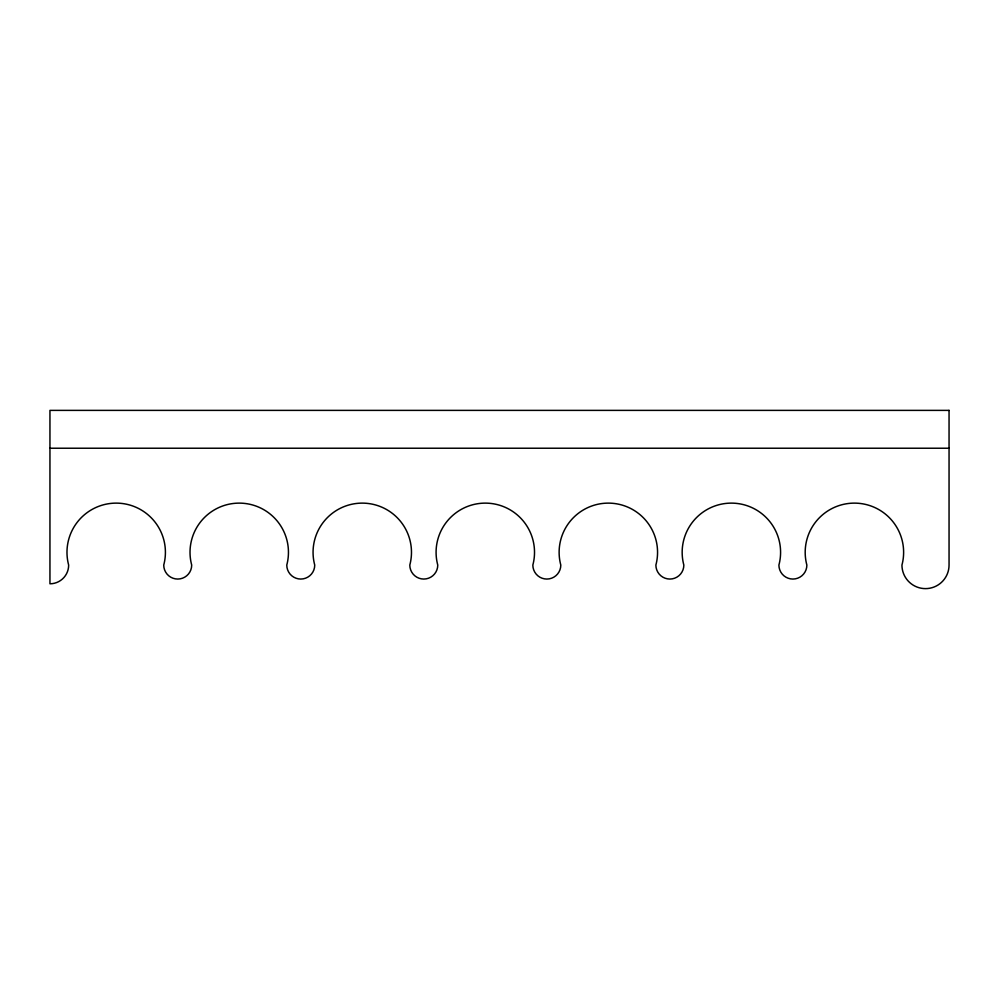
<?xml version="1.0" encoding="UTF-8"?>
<svg xmlns="http://www.w3.org/2000/svg" width="999" height="999" viewBox="0 0 999 999"><rect width="100%" height="100%" fill="white"/><g stroke="black" fill="none" stroke-linecap="round" stroke-linejoin="round"><path stroke-width="1.5" d="M49.95 448.226L949.05 448.226M949.05 410.377L49.95 410.377L49.95 583.791A18.706 18.706 0 0 0 68.656 565.072A49.213 49.213 0 0 1 116.196 503.121A49.213 49.213 0 0 1 163.736 565.072A13.986 13.986 0 0 0 177.722 579.058A13.986 13.986 0 0 0 191.696 565.072A49.213 49.213 0 0 1 239.236 503.121A49.213 49.213 0 0 1 286.775 565.072A13.986 13.986 0 0 0 300.749 579.058A13.986 13.986 0 0 0 314.735 565.072A49.213 49.213 0 0 1 362.275 503.121A49.213 49.213 0 0 1 409.802 565.072A13.986 13.986 0 0 0 423.788 579.058A13.986 13.986 0 0 0 437.762 565.072A49.213 49.213 0 0 1 485.302 503.121A49.213 49.213 0 0 1 532.842 565.072A13.986 13.986 0 0 0 546.815 579.058A13.986 13.986 0 0 0 560.801 565.072A49.213 49.213 0 0 1 608.341 503.121A49.213 49.213 0 0 1 655.881 565.072A13.986 13.986 0 0 0 669.854 579.058A13.986 13.986 0 0 0 683.84 565.072A49.213 49.213 0 0 1 731.368 503.121A49.213 49.213 0 0 1 778.908 565.072A13.986 13.986 0 0 0 792.894 579.058A13.986 13.986 0 0 0 806.867 565.072A49.213 49.213 0 0 1 854.407 503.121A49.213 49.213 0 0 1 901.947 565.072A23.551 23.551 0 0 0 925.499 588.623A23.551 23.551 0 0 0 949.05 565.072L949.05 410.377"/></g></svg>
